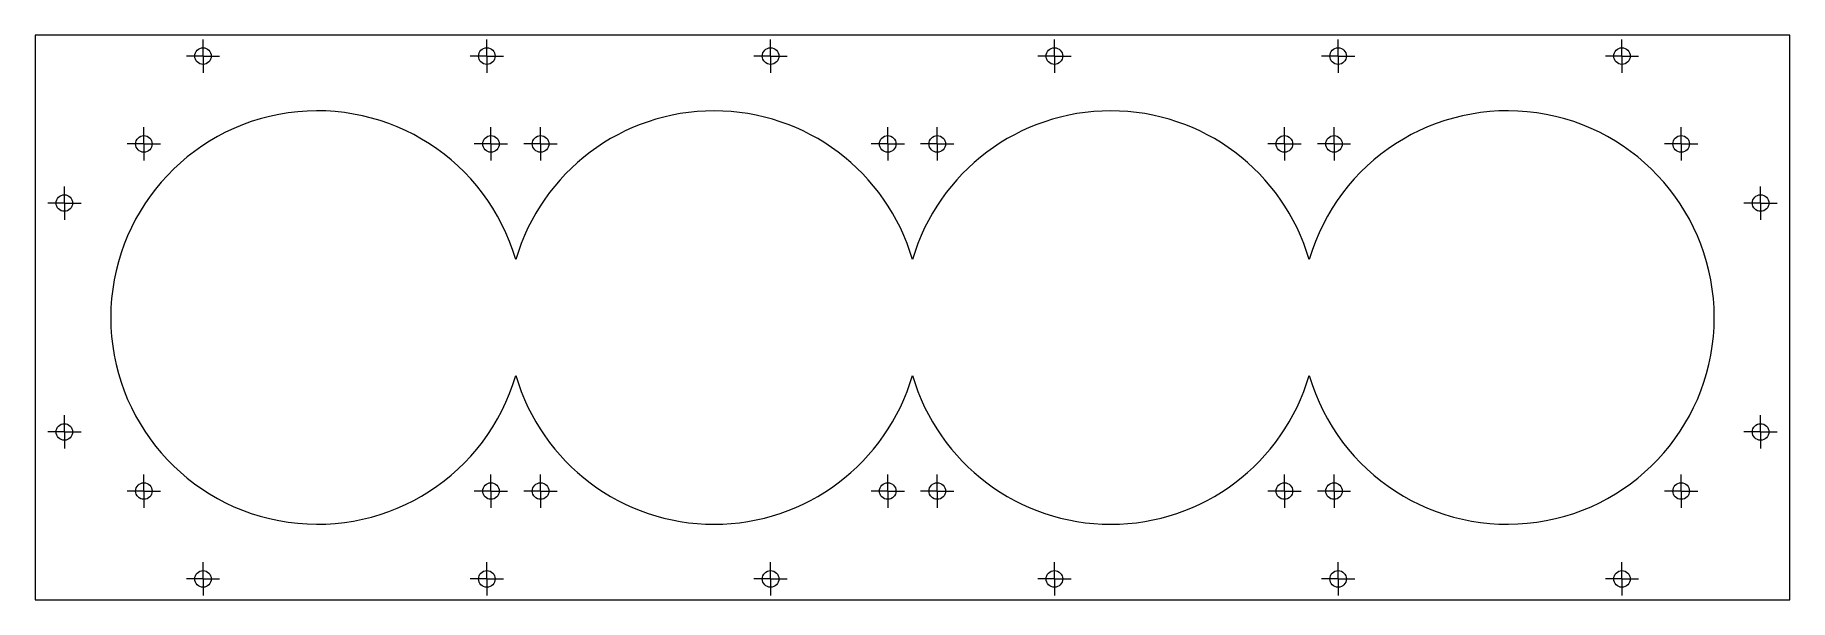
# Model space of a CAD drawing. Header units: inches. Extents: x 17.5 to 38.4, y 36.1 to 42.8.
import ezdxf

# ---------------------------------------------------------------- set-up
doc = ezdxf.new("R2010")
doc.units = ezdxf.units.IN
doc.header["$LTSCALE"] = 8
doc.header["$MEASUREMENT"] = 0

# ---------------------------------------------------------------- blocks, each defined once
blk = doc.blocks.new('SW_CENTERMARKSYMBOL_0')
at = {"color": 0, "linetype": 'Continuous', "lineweight": 0}
for p, q in [((-0.1, 0), (-0.198, 0)), ((0, 0), (-0.1, 0)), ((0, 0.1), (0, 0.198)), ((0, 0), (0, 0.1)), ((0, 0), (0, -0.1)), ((0, 0), (0.1, 0)), ((0.1, 0), (0.198, 0)), ((0, -0.1), (0, -0.198))]:
    blk.add_line(p, q, dxfattribs=at)
blk = doc.blocks.new('SW_CENTERMARKSYMBOL_1')
at = {"color": 0, "linetype": 'Continuous', "lineweight": 0}
for p, q in [((-0.1, 0), (-0.198, 0)), ((0, 0), (-0.1, 0)), ((0, 0.1), (0, 0.198)), ((0, 0), (0, 0.1)), ((0, 0), (0, -0.1)), ((0, 0), (0.1, 0)), ((0.1, 0), (0.198, 0)), ((0, -0.1), (0, -0.198))]:
    blk.add_line(p, q, dxfattribs=at)
blk = doc.blocks.new('SW_CENTERMARKSYMBOL_2')
at = {"color": 0, "linetype": 'Continuous', "lineweight": 0}
for p, q in [((-0.1, 0), (-0.198, 0)), ((0, 0), (-0.1, 0)), ((0, 0.1), (0, 0.198)), ((0, 0), (0, 0.1)), ((0, 0), (0, -0.1)), ((0, 0), (0.1, 0)), ((0.1, 0), (0.198, 0)), ((0, -0.1), (0, -0.198))]:
    blk.add_line(p, q, dxfattribs=at)
blk = doc.blocks.new('SW_CENTERMARKSYMBOL_3')
at = {"color": 0, "linetype": 'Continuous', "lineweight": 0}
for p, q in [((-0.1, 0), (-0.198, 0)), ((0, 0), (-0.1, 0)), ((0, 0.1), (0, 0.198)), ((0, 0), (0, 0.1)), ((0, 0), (0, -0.1)), ((0, 0), (0.1, 0)), ((0.1, 0), (0.198, 0)), ((0, -0.1), (0, -0.198))]:
    blk.add_line(p, q, dxfattribs=at)
blk = doc.blocks.new('SW_CENTERMARKSYMBOL_4')
at = {"color": 0, "linetype": 'Continuous', "lineweight": 0}
for p, q in [((-0.1, 0), (-0.198, 0)), ((0, 0), (-0.1, 0)), ((0, 0.1), (0, 0.198)), ((0, 0), (0, 0.1)), ((0, 0), (0, -0.1)), ((0, 0), (0.1, 0)), ((0.1, 0), (0.198, 0)), ((0, -0.1), (0, -0.198))]:
    blk.add_line(p, q, dxfattribs=at)
blk = doc.blocks.new('SW_CENTERMARKSYMBOL_5')
at = {"color": 0, "linetype": 'Continuous', "lineweight": 0}
for p, q in [((-0.1, 0), (-0.198, 0)), ((0, 0), (-0.1, 0)), ((0, 0.1), (0, 0.198)), ((0, 0), (0, 0.1)), ((0, 0), (0, -0.1)), ((0, 0), (0.1, 0)), ((0.1, 0), (0.198, 0)), ((0, -0.1), (0, -0.198))]:
    blk.add_line(p, q, dxfattribs=at)
blk = doc.blocks.new('SW_CENTERMARKSYMBOL_6')
at = {"color": 0, "linetype": 'Continuous', "lineweight": 0}
for p, q in [((-0.1, 0), (-0.198, 0)), ((0, 0), (-0.1, 0)), ((0, 0.1), (0, 0.198)), ((0, 0), (0, 0.1)), ((0, 0), (0, -0.1)), ((0, 0), (0.1, 0)), ((0.1, 0), (0.198, 0)), ((0, -0.1), (0, -0.198))]:
    blk.add_line(p, q, dxfattribs=at)
blk = doc.blocks.new('SW_CENTERMARKSYMBOL_7')
at = {"color": 0, "linetype": 'Continuous', "lineweight": 0}
for p, q in [((-0.1, 0), (-0.198, 0)), ((0, 0), (-0.1, 0)), ((0, 0.1), (0, 0.198)), ((0, 0), (0, 0.1)), ((0, 0), (0, -0.1)), ((0, 0), (0.1, 0)), ((0.1, 0), (0.198, 0)), ((0, -0.1), (0, -0.198))]:
    blk.add_line(p, q, dxfattribs=at)
blk = doc.blocks.new('SW_CENTERMARKSYMBOL_8')
at = {"color": 0, "linetype": 'Continuous', "lineweight": 0}
for p, q in [((-0.1, 0), (-0.198, 0)), ((0, 0), (-0.1, 0)), ((0, 0.1), (0, 0.198)), ((0, 0), (0, 0.1)), ((0, 0), (0, -0.1)), ((0, 0), (0.1, 0)), ((0.1, 0), (0.198, 0)), ((0, -0.1), (0, -0.198))]:
    blk.add_line(p, q, dxfattribs=at)
blk = doc.blocks.new('SW_CENTERMARKSYMBOL_9')
at = {"color": 0, "linetype": 'Continuous', "lineweight": 0}
for p, q in [((-0.1, 0), (-0.198, 0)), ((0, 0), (-0.1, 0)), ((0, 0.1), (0, 0.198)), ((0, 0), (0, 0.1)), ((0, 0), (0, -0.1)), ((0, 0), (0.1, 0)), ((0.1, 0), (0.198, 0)), ((0, -0.1), (0, -0.198))]:
    blk.add_line(p, q, dxfattribs=at)
blk = doc.blocks.new('SW_CENTERMARKSYMBOL_10')
at = {"color": 0, "linetype": 'Continuous', "lineweight": 0}
for p, q in [((-0.1, 0), (-0.198, 0)), ((0, 0), (-0.1, 0)), ((0, 0.1), (0, 0.198)), ((0, 0), (0, 0.1)), ((0, 0), (0, -0.1)), ((0, 0), (0.1, 0)), ((0.1, 0), (0.198, 0)), ((0, -0.1), (0, -0.198))]:
    blk.add_line(p, q, dxfattribs=at)
blk = doc.blocks.new('SW_CENTERMARKSYMBOL_11')
at = {"color": 0, "linetype": 'Continuous', "lineweight": 0}
for p, q in [((-0.1, 0), (-0.198, 0)), ((0, 0), (-0.1, 0)), ((0, 0.1), (0, 0.198)), ((0, 0), (0, 0.1)), ((0, 0), (0, -0.1)), ((0, 0), (0.1, 0)), ((0.1, 0), (0.198, 0)), ((0, -0.1), (0, -0.198))]:
    blk.add_line(p, q, dxfattribs=at)
blk = doc.blocks.new('SW_CENTERMARKSYMBOL_12')
at = {"color": 0, "linetype": 'Continuous', "lineweight": 0}
for p, q in [((-0.1, 0), (-0.198, 0)), ((0, 0), (-0.1, 0)), ((0, 0.1), (0, 0.198)), ((0, 0), (0, 0.1)), ((0, 0), (0, -0.1)), ((0, 0), (0.1, 0)), ((0.1, 0), (0.198, 0)), ((0, -0.1), (0, -0.198))]:
    blk.add_line(p, q, dxfattribs=at)
blk = doc.blocks.new('SW_CENTERMARKSYMBOL_13')
at = {"color": 0, "linetype": 'Continuous', "lineweight": 0}
for p, q in [((-0.1, 0), (-0.198, 0)), ((0, 0), (-0.1, 0)), ((0, 0.1), (0, 0.198)), ((0, 0), (0, 0.1)), ((0, 0), (0, -0.1)), ((0, 0), (0.1, 0)), ((0.1, 0), (0.198, 0)), ((0, -0.1), (0, -0.198))]:
    blk.add_line(p, q, dxfattribs=at)
blk = doc.blocks.new('SW_CENTERMARKSYMBOL_14')
at = {"color": 0, "linetype": 'Continuous', "lineweight": 0}
for p, q in [((-0.1, 0), (-0.198, 0)), ((0, 0), (-0.1, 0)), ((0, 0.1), (0, 0.198)), ((0, 0), (0, 0.1)), ((0, 0), (0, -0.1)), ((0, 0), (0.1, 0)), ((0.1, 0), (0.198, 0)), ((0, -0.1), (0, -0.198))]:
    blk.add_line(p, q, dxfattribs=at)
blk = doc.blocks.new('SW_CENTERMARKSYMBOL_15')
at = {"color": 0, "linetype": 'Continuous', "lineweight": 0}
for p, q in [((-0.1, 0), (-0.198, 0)), ((0, 0), (-0.1, 0)), ((0, 0.1), (0, 0.198)), ((0, 0), (0, 0.1)), ((0, 0), (0, -0.1)), ((0, 0), (0.1, 0)), ((0.1, 0), (0.198, 0)), ((0, -0.1), (0, -0.198))]:
    blk.add_line(p, q, dxfattribs=at)
blk = doc.blocks.new('SW_CENTERMARKSYMBOL_16')
at = {"color": 0, "linetype": 'Continuous', "lineweight": 0}
for p, q in [((-0.1, 0), (-0.198, 0)), ((0, 0), (-0.1, 0)), ((0, 0.1), (0, 0.198)), ((0, 0), (0, 0.1)), ((0, 0), (0, -0.1)), ((0, 0), (0.1, 0)), ((0.1, 0), (0.198, 0)), ((0, -0.1), (0, -0.198))]:
    blk.add_line(p, q, dxfattribs=at)
blk = doc.blocks.new('SW_CENTERMARKSYMBOL_17')
at = {"color": 0, "linetype": 'Continuous', "lineweight": 0}
for p, q in [((-0.1, 0), (-0.198, 0)), ((0, 0), (-0.1, 0)), ((0, 0.1), (0, 0.198)), ((0, 0), (0, 0.1)), ((0, 0), (0, -0.1)), ((0, 0), (0.1, 0)), ((0.1, 0), (0.198, 0)), ((0, -0.1), (0, -0.198))]:
    blk.add_line(p, q, dxfattribs=at)
blk = doc.blocks.new('SW_CENTERMARKSYMBOL_18')
at = {"color": 0, "linetype": 'Continuous', "lineweight": 0}
for p, q in [((-0.1, 0), (-0.198, 0)), ((0, 0), (-0.1, 0)), ((0, 0.1), (0, 0.198)), ((0, 0), (0, 0.1)), ((0, 0), (0, -0.1)), ((0, 0), (0.1, 0)), ((0.1, 0), (0.198, 0)), ((0, -0.1), (0, -0.198))]:
    blk.add_line(p, q, dxfattribs=at)
blk = doc.blocks.new('SW_CENTERMARKSYMBOL_19')
at = {"color": 0, "linetype": 'Continuous', "lineweight": 0}
for p, q in [((-0.1, 0), (-0.198, 0)), ((0, 0), (-0.1, 0)), ((0, 0.1), (0, 0.198)), ((0, 0), (0, 0.1)), ((0, 0), (0, -0.1)), ((0, 0), (0.1, 0)), ((0.1, 0), (0.198, 0)), ((0, -0.1), (0, -0.198))]:
    blk.add_line(p, q, dxfattribs=at)
blk = doc.blocks.new('SW_CENTERMARKSYMBOL_20')
at = {"color": 0, "linetype": 'Continuous', "lineweight": 0}
for p, q in [((-0.1, 0), (-0.198, 0)), ((0, 0), (-0.1, 0)), ((0, 0.1), (0, 0.198)), ((0, 0), (0, 0.1)), ((0, 0), (0, -0.1)), ((0, 0), (0.1, 0)), ((0.1, 0), (0.198, 0)), ((0, -0.1), (0, -0.198))]:
    blk.add_line(p, q, dxfattribs=at)
blk = doc.blocks.new('SW_CENTERMARKSYMBOL_21')
at = {"color": 0, "linetype": 'Continuous', "lineweight": 0}
for p, q in [((-0.1, 0), (-0.198, 0)), ((0, 0), (-0.1, 0)), ((0, 0.1), (0, 0.198)), ((0, 0), (0, 0.1)), ((0, 0), (0, -0.1)), ((0, 0), (0.1, 0)), ((0.1, 0), (0.198, 0)), ((0, -0.1), (0, -0.198))]:
    blk.add_line(p, q, dxfattribs=at)
blk = doc.blocks.new('SW_CENTERMARKSYMBOL_22')
at = {"color": 0, "linetype": 'Continuous', "lineweight": 0}
for p, q in [((-0.1, 0), (-0.198, 0)), ((0, 0), (-0.1, 0)), ((0, 0.1), (0, 0.198)), ((0, 0), (0, 0.1)), ((0, 0), (0, -0.1)), ((0, 0), (0.1, 0)), ((0.1, 0), (0.198, 0)), ((0, -0.1), (0, -0.198))]:
    blk.add_line(p, q, dxfattribs=at)
blk = doc.blocks.new('SW_CENTERMARKSYMBOL_23')
at = {"color": 0, "linetype": 'Continuous', "lineweight": 0}
for p, q in [((-0.1, 0), (-0.198, 0)), ((0, 0), (-0.1, 0)), ((0, 0.1), (0, 0.198)), ((0, 0), (0, 0.1)), ((0, 0), (0, -0.1)), ((0, 0), (0.1, 0)), ((0.1, 0), (0.198, 0)), ((0, -0.1), (0, -0.198))]:
    blk.add_line(p, q, dxfattribs=at)
blk = doc.blocks.new('SW_CENTERMARKSYMBOL_24')
at = {"color": 0, "linetype": 'Continuous', "lineweight": 0}
for p, q in [((-0.1, 0), (-0.198, 0)), ((0, 0), (-0.1, 0)), ((0, 0.1), (0, 0.198)), ((0, 0), (0, 0.1)), ((0, 0), (0, -0.1)), ((0, 0), (0.1, 0)), ((0.1, 0), (0.198, 0)), ((0, -0.1), (0, -0.198))]:
    blk.add_line(p, q, dxfattribs=at)
blk = doc.blocks.new('SW_CENTERMARKSYMBOL_25')
at = {"color": 0, "linetype": 'Continuous', "lineweight": 0}
for p, q in [((-0.1, 0), (-0.198, 0)), ((0, 0), (-0.1, 0)), ((0, 0.1), (0, 0.198)), ((0, 0), (0, 0.1)), ((0, 0), (0, -0.1)), ((0, 0), (0.1, 0)), ((0.1, 0), (0.198, 0)), ((0, -0.1), (0, -0.198))]:
    blk.add_line(p, q, dxfattribs=at)
blk = doc.blocks.new('SW_CENTERMARKSYMBOL_26')
at = {"color": 0, "linetype": 'Continuous', "lineweight": 0}
for p, q in [((-0.1, 0), (-0.198, 0)), ((0, 0), (-0.1, 0)), ((0, 0.1), (0, 0.198)), ((0, 0), (0, 0.1)), ((0, 0), (0, -0.1)), ((0, 0), (0.1, 0)), ((0.1, 0), (0.198, 0)), ((0, -0.1), (0, -0.198))]:
    blk.add_line(p, q, dxfattribs=at)
blk = doc.blocks.new('SW_CENTERMARKSYMBOL_27')
at = {"color": 0, "linetype": 'Continuous', "lineweight": 0}
for p, q in [((-0.1, 0), (-0.198, 0)), ((0, 0), (-0.1, 0)), ((0, 0.1), (0, 0.198)), ((0, 0), (0, 0.1)), ((0, 0), (0, -0.1)), ((0, 0), (0.1, 0)), ((0.1, 0), (0.198, 0)), ((0, -0.1), (0, -0.198))]:
    blk.add_line(p, q, dxfattribs=at)
blk = doc.blocks.new('SW_CENTERMARKSYMBOL_28')
at = {"color": 0, "linetype": 'Continuous', "lineweight": 0}
for p, q in [((-0.1, 0), (-0.198, 0)), ((0, 0), (-0.1, 0)), ((0, 0.1), (0, 0.198)), ((0, 0), (0, 0.1)), ((0, 0), (0, -0.1)), ((0, 0), (0.1, 0)), ((0.1, 0), (0.198, 0)), ((0, -0.1), (0, -0.198))]:
    blk.add_line(p, q, dxfattribs=at)
blk = doc.blocks.new('SW_CENTERMARKSYMBOL_29')
at = {"color": 0, "linetype": 'Continuous', "lineweight": 0}
for p, q in [((-0.1, 0), (-0.198, 0)), ((0, 0), (-0.1, 0)), ((0, 0.1), (0, 0.198)), ((0, 0), (0, 0.1)), ((0, 0), (0, -0.1)), ((0, 0), (0.1, 0)), ((0.1, 0), (0.198, 0)), ((0, -0.1), (0, -0.198))]:
    blk.add_line(p, q, dxfattribs=at)
blk = doc.blocks.new('SW_CENTERMARKSYMBOL_30')
at = {"color": 0, "linetype": 'Continuous', "lineweight": 0}
for p, q in [((-0.1, 0), (-0.198, 0)), ((0, 0), (-0.1, 0)), ((0, 0.1), (0, 0.198)), ((0, 0), (0, 0.1)), ((0, 0), (0, -0.1)), ((0, 0), (0.1, 0)), ((0.1, 0), (0.198, 0)), ((0, -0.1), (0, -0.198))]:
    blk.add_line(p, q, dxfattribs=at)
blk = doc.blocks.new('SW_CENTERMARKSYMBOL_31')
at = {"color": 0, "linetype": 'Continuous', "lineweight": 0}
for p, q in [((-0.1, 0), (-0.198, 0)), ((0, 0), (-0.1, 0)), ((0, 0.1), (0, 0.198)), ((0, 0), (0, 0.1)), ((0, 0), (0, -0.1)), ((0, 0), (0.1, 0)), ((0.1, 0), (0.198, 0)), ((0, -0.1), (0, -0.198))]:
    blk.add_line(p, q, dxfattribs=at)

msp = doc.modelspace()

# ---------------------------------------------------------------- linework, layer by layer
at = {"color": 7, "linetype": 'Continuous', "lineweight": 15}
for p, q in [((38.37, 42.801), (17.472, 42.801)), ((17.472, 42.801), (17.472, 36.076)), ((38.37, 36.076), (38.37, 42.801)), ((17.472, 36.076), (38.37, 36.076))]:
    msp.add_line(p, q, dxfattribs=at)
for centre in [(19.472, 42.551), (22.852, 42.551), (26.231, 42.551), (29.611, 42.551), (32.99, 42.551), (36.37, 42.551), (18.768, 41.505), (22.901, 41.505), (23.492, 41.505), (27.626, 41.505), (28.216, 41.505), (32.35, 41.505), (32.941, 41.505), (37.075, 41.505), (17.821, 40.801), (38.021, 40.801), (17.821, 38.076), (38.021, 38.076), (18.768, 37.372), (22.901, 37.372), (23.492, 37.372), (27.626, 37.372), (28.216, 37.372), (32.35, 37.372), (32.941, 37.372), (37.075, 37.372), (19.472, 36.326), (22.852, 36.326), (26.231, 36.326), (29.611, 36.326), (32.99, 36.326), (36.37, 36.326)]:
    msp.add_circle(centre, 0.0984, dxfattribs=at)
for centre, start, end in [((20.834, 39.438), 16.2602, 343.7398), ((25.559, 39.438), 16.2602, 163.7398), ((30.283, 39.438), 16.2602, 163.7398), ((35.008, 39.438), 196.2602, 163.7398), ((25.559, 39.438), 196.2602, 343.7398), ((30.283, 39.438), 196.2602, 343.7398)]:
    msp.add_arc(centre, 2.461, start, end, dxfattribs=at)

# ---------------------------------------------------------------- block references
at = {"color": 7, "linetype": 'Continuous', "lineweight": 0}
for name, p in [('SW_CENTERMARKSYMBOL_4', (19.472, 42.551)), ('SW_CENTERMARKSYMBOL_17', (22.852, 42.551)), ('SW_CENTERMARKSYMBOL_18', (26.231, 42.551)), ('SW_CENTERMARKSYMBOL_19', (29.611, 42.551)), ('SW_CENTERMARKSYMBOL_20', (32.99, 42.551)), ('SW_CENTERMARKSYMBOL_21', (36.37, 42.551)), ('SW_CENTERMARKSYMBOL_3', (18.768, 41.505)), ('SW_CENTERMARKSYMBOL_2', (22.901, 41.505)), ('SW_CENTERMARKSYMBOL_8', (23.492, 41.505)), ('SW_CENTERMARKSYMBOL_7', (27.626, 41.505)), ('SW_CENTERMARKSYMBOL_12', (28.216, 41.505)), ('SW_CENTERMARKSYMBOL_11', (32.35, 41.505)), ('SW_CENTERMARKSYMBOL_16', (32.941, 41.505)), ('SW_CENTERMARKSYMBOL_15', (37.075, 41.505)), ('SW_CENTERMARKSYMBOL_31', (17.821, 40.801)), ('SW_CENTERMARKSYMBOL_30', (38.021, 40.801)), ('SW_CENTERMARKSYMBOL_29', (17.821, 38.076)), ('SW_CENTERMARKSYMBOL_22', (38.021, 38.076)), ('SW_CENTERMARKSYMBOL_0', (18.768, 37.372)), ('SW_CENTERMARKSYMBOL_1', (22.901, 37.372)), ('SW_CENTERMARKSYMBOL_5', (23.492, 37.372)), ('SW_CENTERMARKSYMBOL_6', (27.626, 37.372)), ('SW_CENTERMARKSYMBOL_9', (28.216, 37.372)), ('SW_CENTERMARKSYMBOL_10', (32.35, 37.372)), ('SW_CENTERMARKSYMBOL_13', (32.941, 37.372)), ('SW_CENTERMARKSYMBOL_14', (37.075, 37.372)), ('SW_CENTERMARKSYMBOL_28', (19.472, 36.326)), ('SW_CENTERMARKSYMBOL_27', (22.852, 36.326)), ('SW_CENTERMARKSYMBOL_26', (26.231, 36.326)), ('SW_CENTERMARKSYMBOL_25', (29.611, 36.326)), ('SW_CENTERMARKSYMBOL_24', (32.99, 36.326)), ('SW_CENTERMARKSYMBOL_23', (36.37, 36.326))]:
    msp.add_blockref(name, p, dxfattribs=at)

doc.saveas('drawing.dxf')
